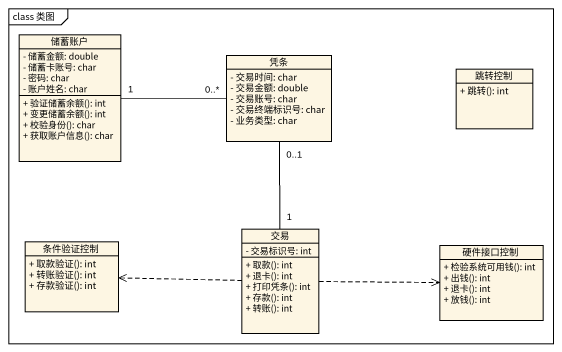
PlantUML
@startuml
mainframe class 类图
hide circle
hide empty members
skinparam classAttributeIconSize 0
class 储蓄账户 {
  - 储蓄金额: double
  - 储蓄卡账号: char
  - 密码: char
  - 账户姓名: char
  + 验证储蓄余额(): int
  + 变更储蓄余额(): int
  + 校验身份(): char
  + 获取账户信息(): char
}
class 凭条 {
  - 交易时间: char
  - 交易金额: double
  - 交易账号: char
  - 交易终端标识号: char
  - 业务类型: char
}
class 跳转控制 {
  + 跳转(): int
}
class 交易 {
  - 交易标识号: int
  + 取款(): int
  + 退卡(): int
  + 打印凭条(): int
  + 存款(): int
  + 转账(): int
}
class 条件验证控制 {
  + 取款验证(): int
  + 转账验证(): int
  + 存款验证(): int
}
class 硬件接口控制 {
  + 检验系统可用钱(): int
  + 出钱(): int
  + 退卡(): int
  + 放钱(): int
}
储蓄账户 "1" -right- "0..*" 凭条
交易 "1" -up- "0..1" 凭条
交易 .left.> 条件验证控制
交易 .right.> 硬件接口控制
@enduml
